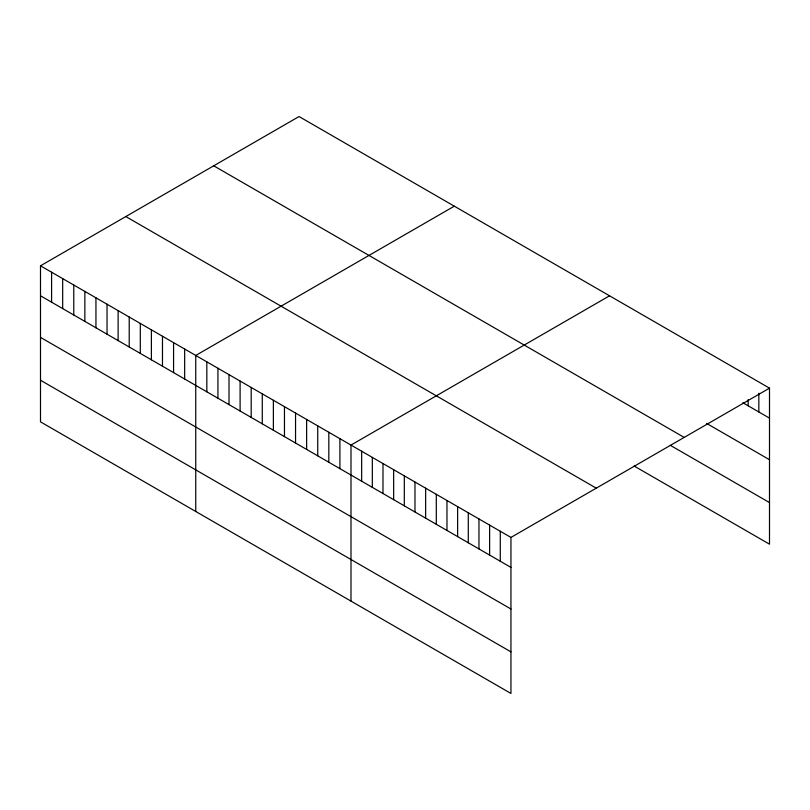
<?xml version="1.0" encoding="UTF-8"?>
<svg xmlns="http://www.w3.org/2000/svg" width="810" height="810" viewBox="0 0 810 810"><rect width="100%" height="100%" fill="white"/><g stroke="black" fill="none" stroke-linecap="round" stroke-linejoin="round"><path stroke-width="1.21" d="M40.5 265.812L510.948 537.425L510.948 693.461L40.5 421.848L40.5 265.812L299.052 116.539L769.5 388.152L769.5 544.188L634.078 465.993M454.299 206.175L195.747 355.448L195.747 511.474M609.545 295.802L350.993 445.075L350.993 601.111M510.948 537.425L769.5 388.152M742.841 402.732L769.5 418.122M706.583 423.397L769.5 459.716M213.729 165.807L684.177 437.41M670.326 445.328L769.5 502.585M125.823 216.553L596.271 488.167M40.5 295.782L510.948 567.395M40.5 337.385L510.948 608.999M40.5 380.244L510.948 651.858M758.838 393.235L758.838 411.966M748.177 399.563L748.177 405.81M500.286 531.269L500.286 561.239M489.625 525.113L489.625 555.083M478.963 518.957L478.963 548.927M468.291 512.801L468.291 542.761M457.63 506.645L457.63 536.605M446.968 500.489L446.968 530.449M436.306 494.333L436.306 524.293M425.645 488.177L425.645 518.137M414.973 482.021L414.973 511.981M404.311 475.865L404.311 505.825M393.65 469.709L393.65 499.669M382.988 463.553L382.988 493.513M372.327 457.397L372.327 487.357M361.655 451.231L361.655 481.201M339.906 438.676L339.906 468.646M328.819 432.277L328.819 462.237M317.733 425.868L317.733 455.838M306.636 419.469L306.636 449.439M295.549 413.07L295.549 443.029M284.462 406.671L284.462 436.63M273.375 400.261L273.375 430.231M262.278 393.862L262.278 423.822M251.191 387.464L251.191 417.423M240.104 381.054L240.104 411.024M229.017 374.655L229.017 404.615M217.93 368.256L217.93 398.216M206.833 361.847L206.833 391.817M184.66 349.049L184.66 379.009M173.573 342.64L173.573 372.61M162.476 336.241L162.476 366.201M151.389 329.842L151.389 359.802M140.302 323.433L140.302 353.403M129.215 317.034L129.215 346.994M118.128 310.635L118.128 340.595M107.031 304.226L107.031 334.196M95.945 297.827L95.945 327.797M84.858 291.428L84.858 321.388M73.771 285.019L73.771 314.989M62.674 278.62L62.674 308.59M51.587 272.221L51.587 302.181"/></g></svg>
